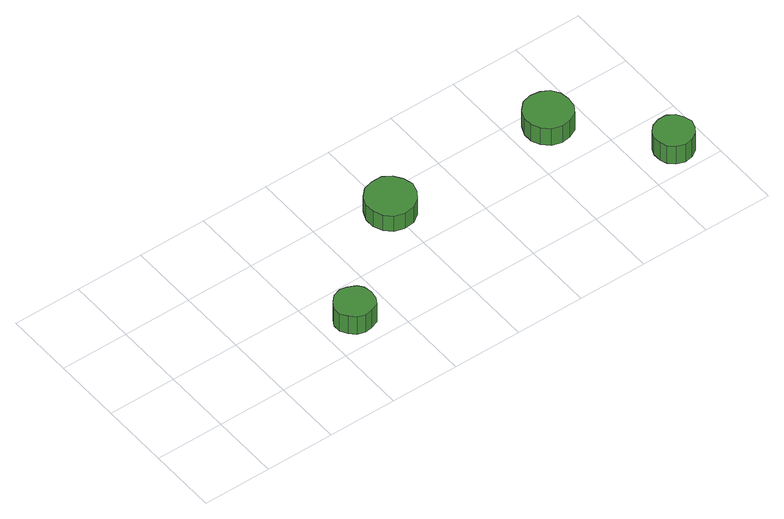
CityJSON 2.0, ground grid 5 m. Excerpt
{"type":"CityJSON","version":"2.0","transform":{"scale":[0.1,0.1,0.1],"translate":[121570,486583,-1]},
"CityObjects":{
"tree1":{"type":"SolitaryVegetationObject","attributes":{"function":"something"}},
"tree2":{"type":"SolitaryVegetationObject","attributes":{"function":"something"},"geometry":[{"type":"MultiSurface","lod":"1","boundaries":[[[0,1,2,3,4,5,6,7,8,9,10,11,12,13,14]],[[15,16,17,18,19,20,21,22,23,24,25,26,27,28,29]],[[0,29,28,1]],[[1,28,27,2]],[[2,27,26,3]],[[3,26,25,4]],[[4,25,24,5]],[[5,24,23,6]],[[6,23,22,7]],[[7,22,21,8]],[[8,21,20,9]],[[9,20,19,10]],[[10,19,18,11]],[[11,18,17,12]],[[12,17,16,13]],[[13,16,15,14]],[[14,15,29,0]]]}]},
"tree3":{"type":"SolitaryVegetationObject","attributes":{"function":"something"},"geometry":[{"type":"MultiSurface","lod":"1","boundaries":[[[30,31,32,33,34,35,36,37,38,39,40,41,42,43,44]],[[45,46,47,48,49,50,51,52,53,54,55,56,57,58,59]],[[30,59,58,31]],[[31,58,57,32]],[[32,57,56,33]],[[33,56,55,34]],[[34,55,54,35]],[[35,54,53,36]],[[36,53,52,37]],[[37,52,51,38]],[[38,51,50,39]],[[39,50,49,40]],[[40,49,48,41]],[[41,48,47,42]],[[42,47,46,43]],[[43,46,45,44]],[[44,45,59,30]]]}]},
"tree4":{"type":"SolitaryVegetationObject","attributes":{"function":"something"}},
"tree5":{"type":"SolitaryVegetationObject","attributes":{"function":"something"},"geometry":[{"type":"MultiSurface","lod":"1","boundaries":[[[60,61,62,63,64,65,66,67,68,69,70,71,72,73,74]],[[75,76,77,78,79,80,81,82,83,84,85,86,87,88,89]],[[60,89,88,61]],[[61,88,87,62]],[[62,87,86,63]],[[63,86,85,64]],[[64,85,84,65]],[[65,84,83,66]],[[66,83,82,67]],[[67,82,81,68]],[[68,81,80,69]],[[69,80,79,70]],[[70,79,78,71]],[[71,78,77,72]],[[72,77,76,73]],[[73,76,75,74]],[[74,75,89,60]]]}]},
"tree6":{"type":"SolitaryVegetationObject","attributes":{"function":"something"},"geometry":[{"type":"MultiSurface","lod":"1","boundaries":[[[90,91,92,93,94,95,96,97,98,99,100,101,102,103,104]],[[105,106,107,108,109,110,111,112,113,114,115,116,117,118,119]],[[90,119,118,91]],[[91,118,117,92]],[[92,117,116,93]],[[93,116,115,94]],[[94,115,114,95]],[[95,114,113,96]],[[96,113,112,97]],[[97,112,111,98]],[[98,111,110,99]],[[99,110,109,100]],[[100,109,108,101]],[[101,108,107,102]],[[102,107,106,103]],[[103,106,105,104]],[[104,105,119,90]]]}]},
"tree7":{"type":"SolitaryVegetationObject","attributes":{"function":"something"}},
"tree8":{"type":"SolitaryVegetationObject","attributes":{"function":"something"}}
},
"vertices":[
[138,23,24],[137,29,24],[134,33,24],[128,36,24],[123,37,24],[117,35,24],[113,31,24],[110,26,24],[110,20,24],[113,15,24],[117,11,24],[123,9,24],[128,10,24],[134,12,24],[137,17,24],[137,17,8],[134,12,8],[128,10,8],[123,9,8],[117,11,8],[113,15,8],[110,20,8],[110,26,8],[113,31,8],[117,35,8],[123,37,8],[128,36,8],[134,33,8],[137,29,8],[138,23,8],
[218,85,22],[216,92,22],[212,98,22],[206,102,22],[198,102,22],[191,100,22],[186,95,22],[183,88,22],[183,81,22],[186,74,22],[191,69,22],[198,67,22],[206,68,22],[212,72,22],[216,78,22],[216,78,8],[212,72,8],[206,68,8],[198,67,8],[191,69,8],[186,74,8],[183,81,8],[183,88,8],[186,95,8],[191,100,8],[198,102,8],[206,102,8],[212,98,8],[216,92,8],[218,85,8],
[342,84,23],[341,91,23],[337,97,23],[331,100,23],[324,101,23],[317,99,23],[312,94,23],[309,87,23],[309,80,23],[312,74,23],[317,69,23],[324,67,23],[331,68,23],[337,71,23],[341,77,23],[341,77,8],[337,71,8],[331,68,8],[324,67,8],[317,69,8],[312,74,8],[309,80,8],[309,87,8],[312,94,8],[317,99,8],[324,101,8],[331,100,8],[337,97,8],[341,91,8],[342,84,8],
[392,20,24],[390,26,24],[387,31,24],[382,34,24],[376,34,24],[370,32,24],[366,28,24],[364,23,24],[364,17,24],[366,12,24],[370,8,24],[376,6,24],[382,7,24],[387,10,24],[390,14,24],[390,14,8],[387,10,8],[382,7,8],[376,6,8],[370,8,8],[366,12,8],[364,17,8],[364,23,8],[366,28,8],[370,32,8],[376,34,8],[382,34,8],[387,31,8],[390,26,8],[392,20,8]
]}
